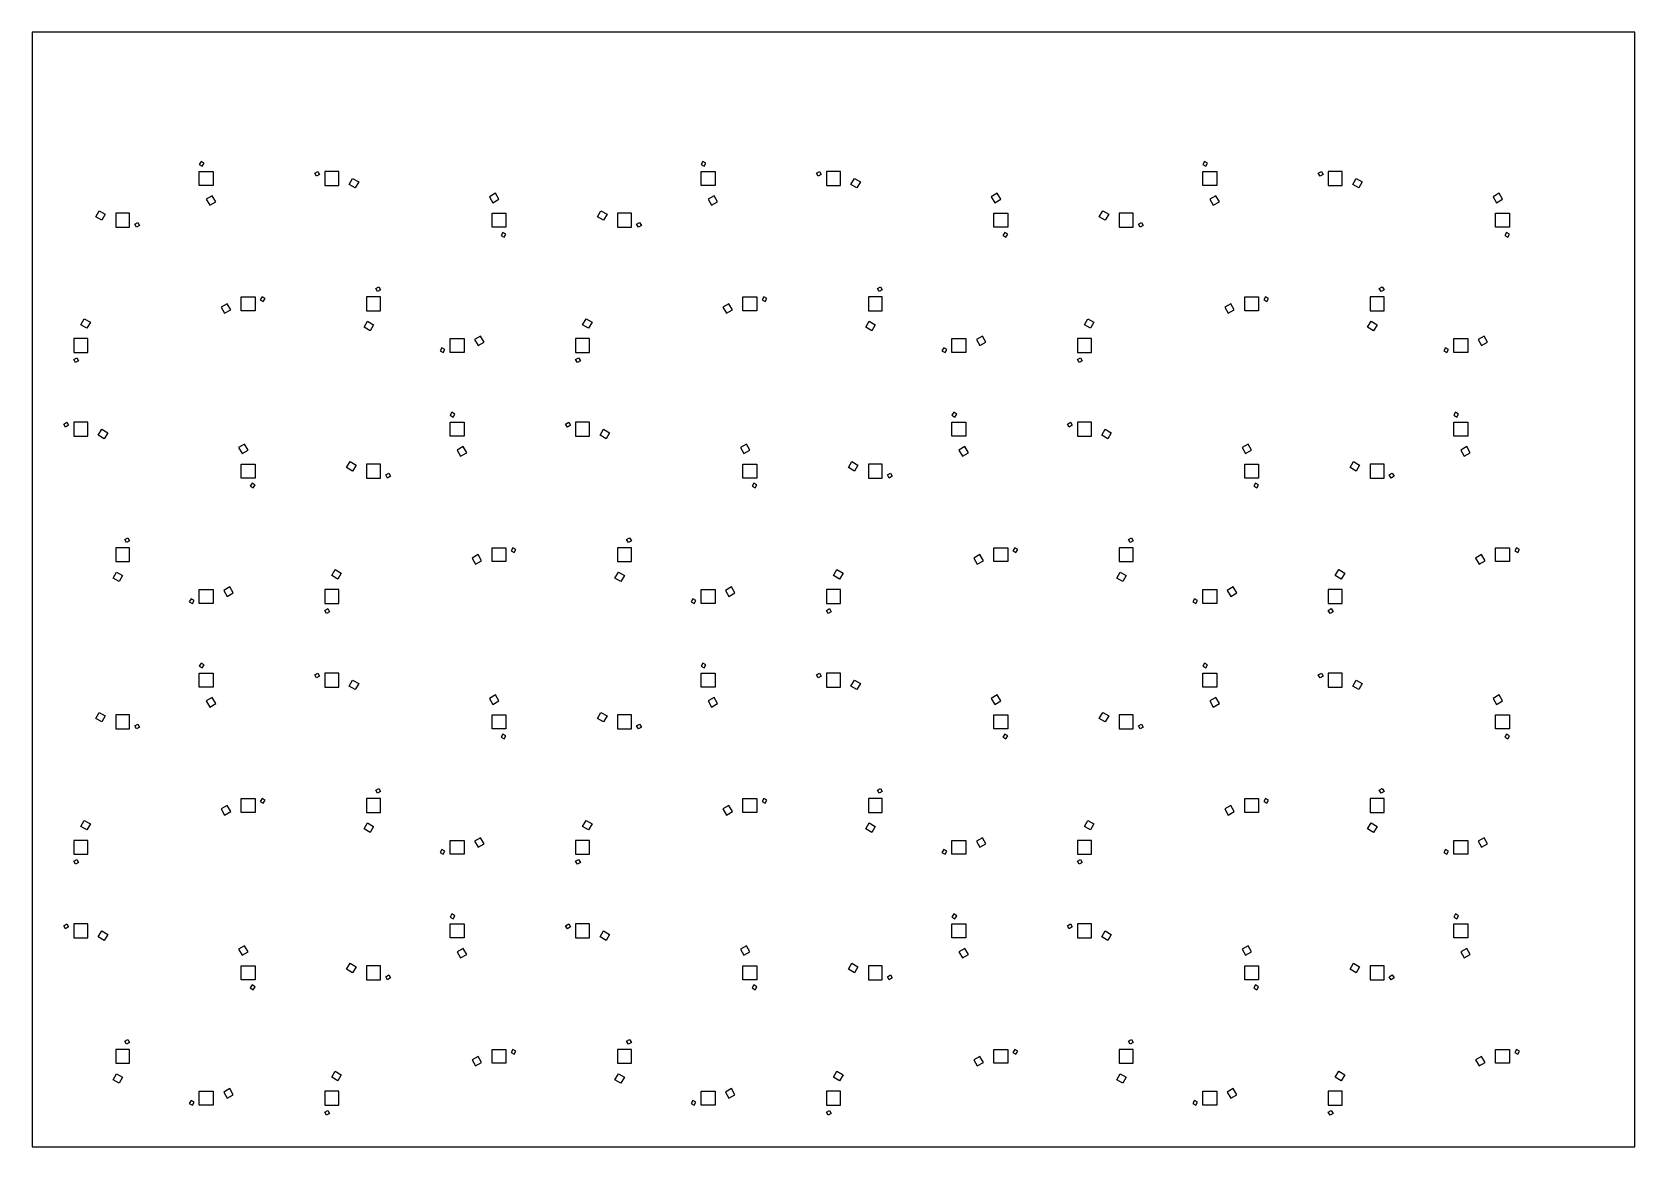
# Model space of a CAD drawing. Header units: metres. Extents: x -10 to 220, y -10 to 150.
import ezdxf

# ---------------------------------------------------------------- set-up
doc = ezdxf.new("R2010")
doc.units = ezdxf.units.M

# ---------------------------------------------------------------- blocks, each defined once
blk = doc.blocks.new('DOOR')
blk.add_lwpolyline([(0, 0), (2, 0), (2, 2), (0, 2)], close=True)
blk = doc.blocks.new('LIGHT')
blk.add_lwpolyline([(0, 0), (1, 0), (1, 1), (0, 1)], close=True)
blk = doc.blocks.new('BRACKET')
blk.add_lwpolyline([(0, 0), (0.5, 0), (0.5, 0.5), (0, 0.5)], close=True)
blk = doc.blocks.new('NEST', base_point=(1, 2))
for name, p, rotation in [('LIGHT', (3, 4), 30), ('BRACKET', (-2, 3), 60)]:
    blk.add_blockref(name, p, dxfattribs=dict(rotation=rotation))
blk = doc.blocks.new('ASSEMBLY')
at = {"xscale": -1, "rotation": 90}
blk.add_blockref('NEST', (5, 2), dxfattribs=at)
blk.add_blockref('DOOR', (2, 2))

msp = doc.modelspace()

# ---------------------------------------------------------------- linework, layer by layer
msp.add_lwpolyline([(-10, -10), (220, -10), (220, 150), (-10, 150)], close=True)

# ---------------------------------------------------------------- block references
at = {"xscale": -1}
for p in [(18, 126), (90, 126), (162, 126), (54, 90), (126, 90), (198, 90), (18, 54), (90, 54), (162, 54), (54, 18), (126, 18), (198, 18)]:
    msp.add_blockref('ASSEMBLY', p, dxfattribs=at)
for p, rotation in [((36, 126), 90), ((108, 126), 90), ((180, 126), 90), ((0, 126), 270), ((72, 126), 270), ((144, 126), 270), ((0, 108), 180), ((72, 108), 180), ((144, 108), 180), ((0, 90), 90), ((72, 90), 90), ((144, 90), 90), ((36, 90), 270), ((108, 90), 270), ((180, 90), 270), ((36, 72), 180), ((108, 72), 180), ((180, 72), 180), ((36, 54), 90), ((108, 54), 90), ((180, 54), 90), ((0, 54), 270), ((72, 54), 270), ((144, 54), 270), ((0, 36), 180), ((72, 36), 180), ((144, 36), 180), ((0, 18), 90), ((72, 18), 90), ((144, 18), 90), ((36, 18), 270), ((108, 18), 270), ((180, 18), 270), ((36, 0), 180), ((108, 0), 180), ((180, 0), 180)]:
    msp.add_blockref('ASSEMBLY', p, dxfattribs=dict(rotation=rotation))
for p, rotation in [((54, 126), 180), ((126, 126), 180), ((198, 126), 180), ((18, 108), 270), ((90, 108), 270), ((162, 108), 270), ((54, 108), 90), ((126, 108), 90), ((198, 108), 90), ((18, 90), 180), ((90, 90), 180), ((162, 90), 180), ((54, 72), 270), ((126, 72), 270), ((198, 72), 270), ((18, 72), 90), ((90, 72), 90), ((162, 72), 90), ((54, 54), 180), ((126, 54), 180), ((198, 54), 180), ((18, 36), 270), ((90, 36), 270), ((162, 36), 270), ((54, 36), 90), ((126, 36), 90), ((198, 36), 90), ((18, 18), 180), ((90, 18), 180), ((162, 18), 180), ((54, 0), 270), ((126, 0), 270), ((198, 0), 270), ((18, 0), 90), ((90, 0), 90), ((162, 0), 90)]:
    msp.add_blockref('ASSEMBLY', p, dxfattribs=dict(at, rotation=rotation))
for p in [(36, 108), (108, 108), (180, 108), (0, 72), (72, 72), (144, 72), (36, 36), (108, 36), (180, 36), (0, 0), (72, 0), (144, 0)]:
    msp.add_blockref('ASSEMBLY', p)

doc.saveas('drawing.dxf')
